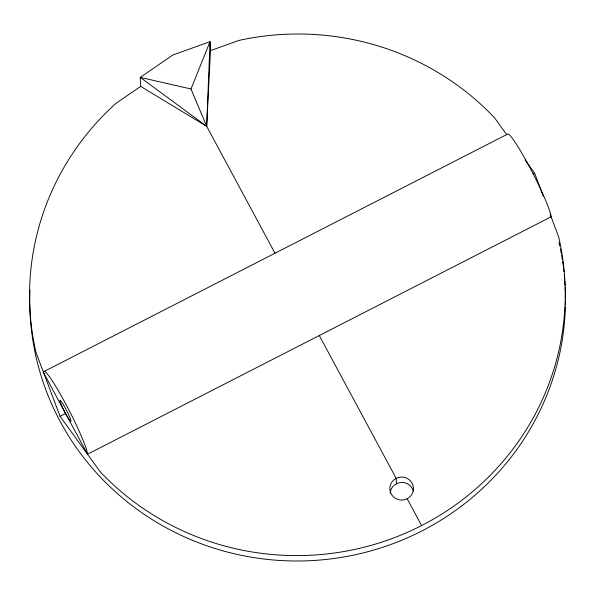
<?xml version="1.0" encoding="UTF-8"?>
<svg xmlns="http://www.w3.org/2000/svg" width="595" height="595" viewBox="0 0 595 595"><rect width="100%" height="100%" fill="white"/><g stroke="black" fill="none" stroke-linecap="round" stroke-linejoin="round"><path stroke-width="0.89" d="M191.002 88.99L140.242 77.395L206.688 126.333L191.002 88.99L210.035 41.657L206.688 126.333L140.665 86.379L140.242 77.395L172.736 55.06L210.035 41.657L210.459 50.642L206.688 126.333L275.016 253.269M140.665 86.379L115.973 103.359A267.869 260.788 -2.7 0 0 35.998 352.463L60.065 416.336L100.302 471.917A267.869 260.788 -2.7 0 0 421.587 525.563A267.869 260.788 -2.7 0 0 558.742 237.145L550.122 214.26M44.275 371.384L507.862 133.972A47.273 4.559 62.9 0 1 531.528 170.728A47.273 4.559 62.9 0 1 551.089 216.825L87.495 454.23L43.658 372.79A47.273 4.559 62.9 0 1 65.071 402.726A47.273 4.559 62.9 0 1 87.495 454.23M60.065 416.336L65.576 413.51M533.105 174.082L534.682 173.279L543.369 196.328M210.459 50.642L238.811 40.453A267.869 260.788 -2.7 0 1 494.445 117.691L506.717 134.641M524.998 159.899L534.682 173.279M319.292 335.528L396.203 478.41L396.456 483.802M407.121 498.699L421.587 525.563M565.414 293.796A267.869 260.788 -2.7 0 1 565.481 298.407M565.481 300.252A267.869 260.788 -2.7 0 1 565.421 304.841M565.376 306.678A267.869 260.788 -2.7 0 1 288.419 560.869A267.869 260.788 -2.7 0 1 30.003 290.062M559.003 242.537A267.869 260.788 -2.7 0 1 559.791 246.107M560.356 248.799A267.869 260.788 -2.7 0 1 561.234 253.306M561.568 255.121A267.869 260.788 -2.7 0 1 562.335 259.673M562.617 261.502A267.869 260.788 -2.7 0 1 563.264 266.091M563.502 267.929A267.869 260.788 -2.7 0 1 563.941 271.61M564.231 274.377A267.869 260.788 -2.7 0 1 564.648 279.003M564.789 280.847A267.869 260.788 -2.7 0 1 565.086 285.474M565.183 287.325A267.869 260.788 -2.7 0 1 565.369 291.952M390.134 493.114A11.818 11.506 -2.7 0 1 396.114 483.936L398.97 482.813A11.818 11.506 -2.7 0 1 413.361 491.046M398.717 477.421L395.853 478.544A11.818 11.506 -2.7 0 0 404.607 499.688L407.471 498.558A11.818 11.506 -2.7 0 0 398.717 477.421M61.664 405.522A11.818 1.138 62.9 0 0 70.775 421.342A11.818 1.138 62.9 0 0 63.91 405.574A11.818 1.138 62.9 0 0 61.664 405.522"/></g></svg>
